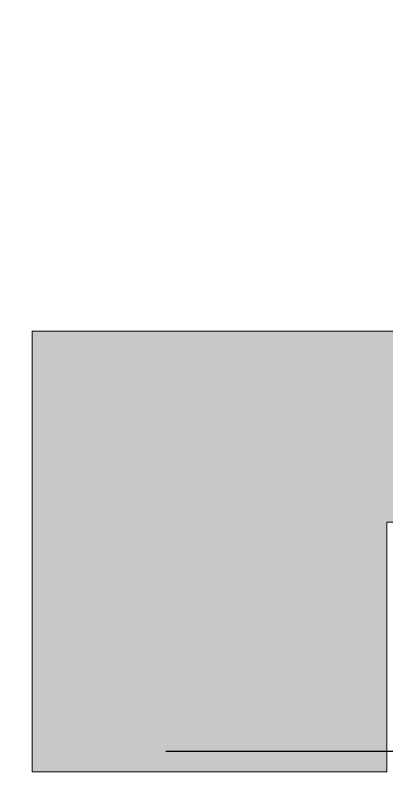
# Model space of a CAD drawing. Header units: metres. Extents: x -208 to 1512, y -277 to 123.
# Drawn here: x 12.493 to 13.745, y -15.07 to -12.52 of the extents above; entities that cross this region are included whole.
import ezdxf

# ---------------------------------------------------------------- set-up
doc = ezdxf.new("R2010")
doc.units = ezdxf.units.M
doc.header["$MEASUREMENT"] = 0
doc.linetypes.add('Baufluchtlinie', pattern=[2.6, 1.6, -1])
doc.layers.add('330 Dachaufbau', color=7, linetype='Continuous')
doc.layers.add('Neubau_840 Baulinien', color=7, linetype='Continuous')

# ---------------------------------------------------------------- blocks, each defined once
blk = doc.blocks.new('Dachfläche_28_4', base_point=(12.55, -13.585))
at = {"layer": '330 Dachaufbau', "linetype": 'Continuous', "lineweight": 0, "true_color": 0x000000}
blk.add_hatch(color=18, dxfattribs=at).paths.add_polyline_path([(18.95, -10.4946), (18.5078, -10.4946), (18.5078, -11.155), (18.4999, -11.155), (18.4999, -13.585), (12.55, -13.585), (12.55, -15.07), (13.745, -15.07), (13.745, -14.228), (15.495, -14.228), (15.495, -15.07), (16.21, -15.07), (16.21, -14.228), (17.96, -14.228), (17.96, -15.07), (18.9348, -15.07)])
at = {"layer": '330 Dachaufbau', "color": 7, "linetype": 'Continuous', "lineweight": 18, "flags": 128}
for points in [[(12.55, -13.585), (18.4999, -13.585)], [(12.55, -15.07), (12.55, -13.585)], [(13.745, -14.228), (13.745, -15.07)], [(15.495, -14.228), (13.745, -14.228)], [(13.745, -15.07), (12.55, -15.07)]]:
    blk.add_lwpolyline(points, dxfattribs=at)

msp = doc.modelspace()

# ---------------------------------------------------------------- linework, layer by layer
at = {"layer": 'Neubau_840 Baulinien', "color": 1, "linetype": 'Baufluchtlinie', "lineweight": 25, "true_color": 0xfb0106}
msp.add_lwpolyline([(-18.9516, -14.8926), (0, -15), (18.9876, -15.0005), (37.9761, -15.0159)], dxfattribs=at)

# ---------------------------------------------------------------- next in the draw order: block references
at = {"layer": '330 Dachaufbau', "color": 7, "linetype": 'Continuous', "lineweight": 18}
msp.add_blockref('Dachfläche_28_4', (12.55, -13.585), dxfattribs=at)

doc.saveas('drawing.dxf')
